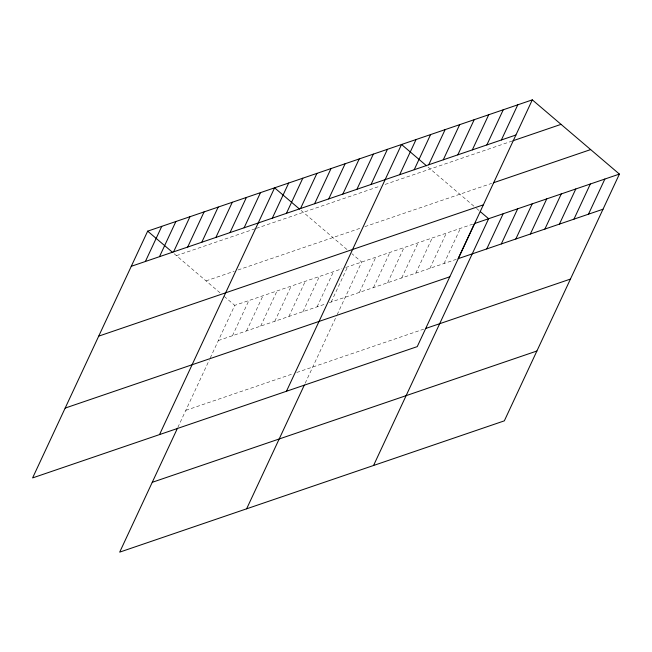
<?xml version="1.0" encoding="UTF-8"?>
<svg xmlns="http://www.w3.org/2000/svg" width="652" height="652" viewBox="0 0 652 652"><rect width="100%" height="100%" fill="white"/><g stroke="black" fill="none" stroke-linecap="round" stroke-linejoin="round"><path stroke-width="0.49" stroke-dasharray="3.26 2.44" d="M177.833 427.451L209.365 359.831M210.229 357.989L234.761 305.372L341.95 268.787M232.471 335.715L248.86 300.564M246.57 330.906L262.968 295.747M260.678 326.09L277.067 290.931M274.777 321.273L291.175 286.122M288.885 316.464L305.275 281.305M302.984 311.648L319.382 276.489M317.092 306.831L333.482 271.68M331.192 302.023L347.589 266.864M305.185 383.221L336.725 315.584M337.157 314.663L361.689 262.047L351.86 253.669M359.399 292.389L375.796 257.238M373.506 287.573L389.896 252.422M387.606 282.764L404.004 247.605M401.713 277.948L418.103 242.788M415.813 273.131L432.211 237.98M429.921 268.322L446.31 233.163M444.02 263.506L460.418 228.347M176.407 255.649L255.388 228.689M256.326 228.371L380.442 185.999M385.136 184.402L512.007 141.093M206.024 280.882L234.231 271.256M237.988 269.969L361.159 227.931M364.916 226.643L491.665 183.375M345.707 267.507L472.635 224.174M218.363 340.531L325.552 303.946M329.317 302.658L456.245 259.333M185.804 410.361L292.993 373.775M296.75 372.488L423.686 329.162M428.005 167.059L474.248 206.472M476.522 208.412L479.546 210.987M301.069 210.384L347.32 249.806M174.141 253.718L220.392 293.131M224.174 296.35L234.761 305.372"/><path stroke-width="0.98" d="M532.309 99.862L147.67 231.15L32.6 477.916L417.239 346.628L532.309 99.862L619.4 174.084L504.33 420.85L119.691 552.138L177.417 428.348M145.38 261.493L161.769 226.342M159.479 256.684L175.877 221.525M173.587 251.868L189.976 216.708M187.686 247.051L204.084 211.9M201.794 242.242L218.184 207.083M215.893 237.426L232.291 202.267M230.001 232.609L246.391 197.458M244.101 227.801L260.498 192.642M159.528 434.591L274.598 187.825L299.561 209.096M272.308 218.167L288.706 183.016M286.415 213.359L302.805 178.2M300.515 208.542L316.913 173.383M314.623 203.726L331.012 168.575M328.722 198.917L345.12 163.758M342.83 194.1L359.219 158.941M356.929 189.284L373.327 154.125M371.037 184.467L387.427 149.316M286.464 391.265L401.534 144.5L426.489 165.771M399.668 174.695L416.057 139.536M246.627 508.813L304.345 385.022M414.199 169.74L430.589 134.581M428.731 164.777L445.12 129.618M443.262 159.813L459.652 124.662M457.794 154.858L474.183 119.699M472.325 149.895L488.715 114.744M486.848 144.94L503.246 109.78M501.38 139.976L517.778 104.817M373.555 465.487L488.625 218.722L480.304 211.631M486.759 248.917L503.157 213.758M501.29 243.954L517.688 208.803M515.822 238.999L532.211 203.84M530.353 234.035L546.743 198.884M544.885 229.08L561.274 193.921M559.416 224.117L575.806 188.958M573.947 219.162L590.337 184.003M588.479 214.198L604.869 179.039M131.272 266.309L515.911 135.013M512.912 140.783L561.046 124.353M493.482 182.756L590.663 149.585M98.713 336.139L483.352 204.85M619.4 174.084L474.517 223.538L458.128 258.689L603.002 209.235M65.159 408.087L449.798 276.79M425.56 328.526L570.443 279.072M152.258 482.309L536.898 351.012M147.67 231.15L172.625 252.422"/></g></svg>
